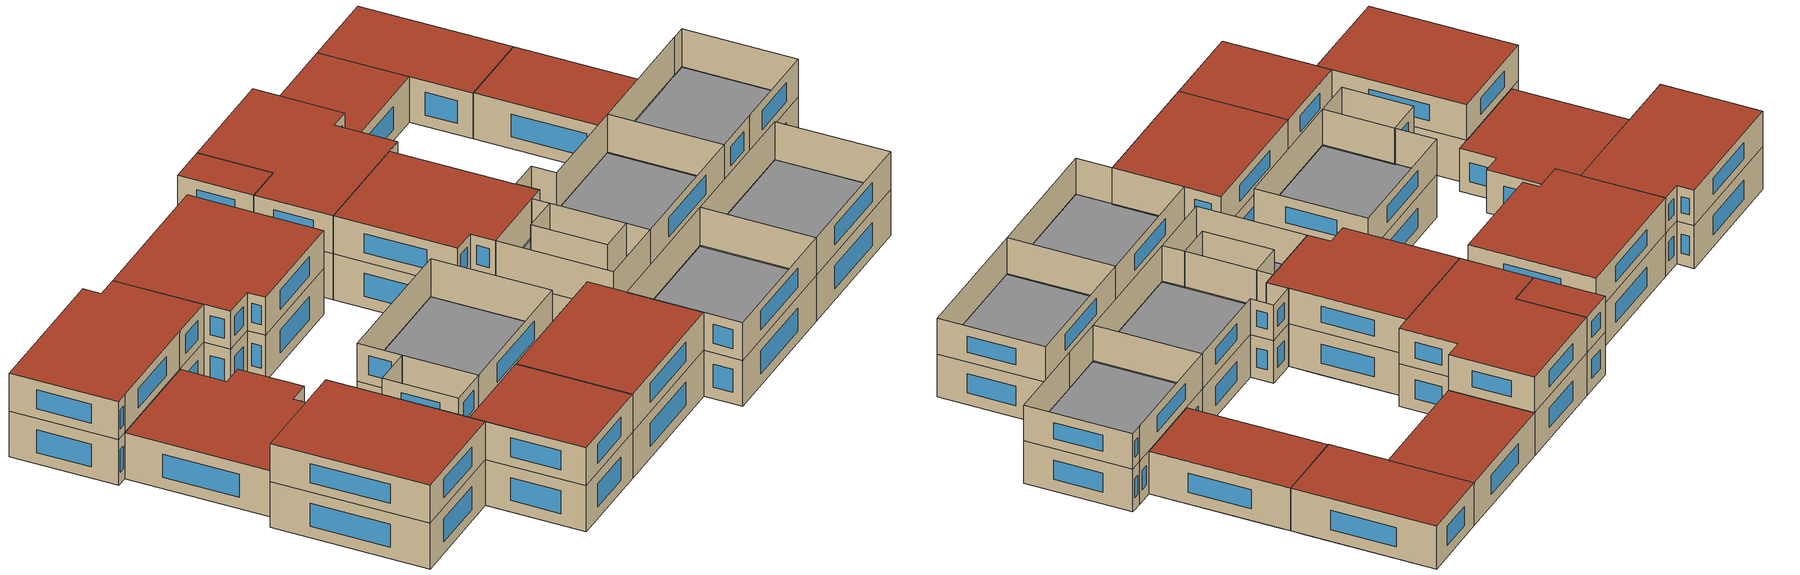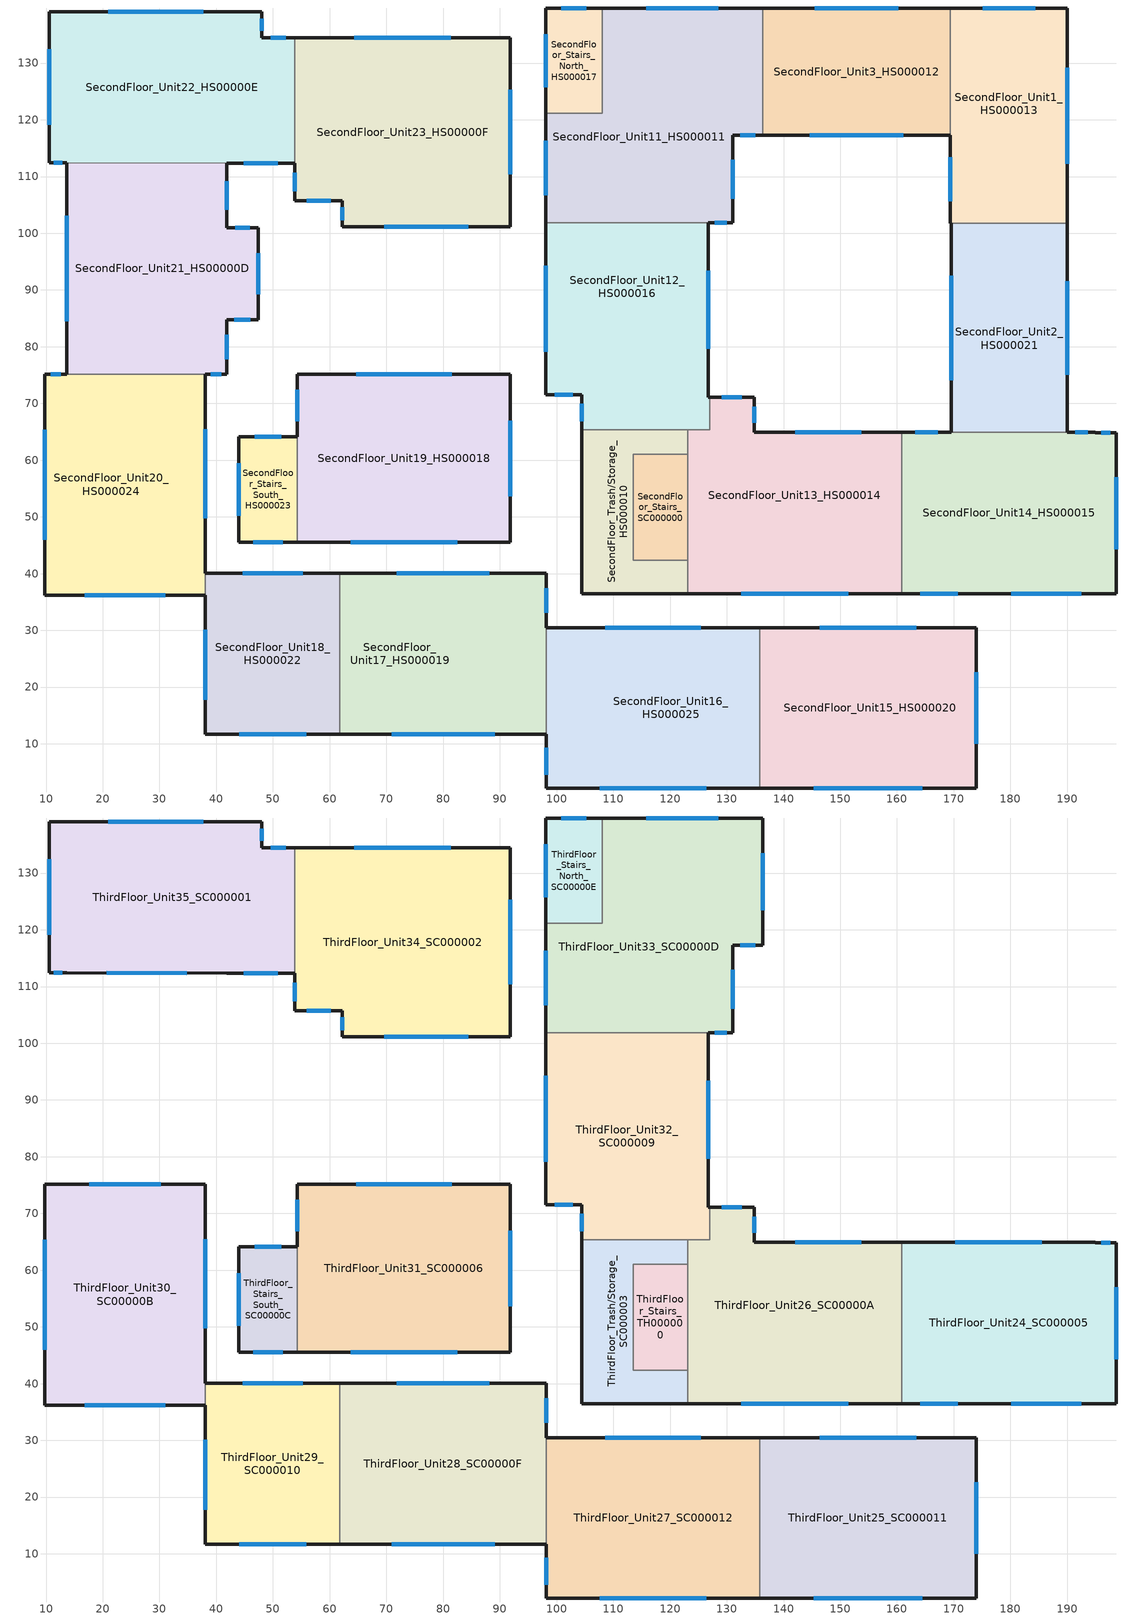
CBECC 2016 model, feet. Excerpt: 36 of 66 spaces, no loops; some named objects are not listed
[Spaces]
SecondFloor_Unit21_HS00000D
 floor to FirstFloor_Unit10_HS000002 (T24 Internal Ceiling/Floor): 41.82,112.35 41.82,100.95 47.43,100.95 47.43,84.77 41.82,84.77 41.82,75.13 13.63,75.13 13.63,112.43 z11
 wall outside (WoodWallU079): 13.63,112.43 13.63,75.13 / 38.09,75.13 41.82,75.13 41.82,84.77 47.43,84.77 47.43,100.95 41.82,100.95 41.82,112.35 z11:23
 wall to SecondFloor_Unit20_HS000024 (T24 Internal Partition): 13.63,75.13 38.09,75.13 z11:23
 wall to SecondFloor_Unit22_HS00000E (T24 Internal Partition): 41.82,112.35 13.63,112.43 z11:23
 window (Solarban 70XL on clear): 13.63,103.11 13.63,84.46 / 39.02,75.13 40.88,75.13 / 43.22,84.77 46.03,84.77 z14:20; 41.82,104.1 41.82,109.2 / 45.88,100.95 43.37,100.95 / 47.43,89.24 47.43,96.48 / 41.82,77.8 41.82,82.11 z14.32:19.68
 roof outside (FlatResWoodFramingAndOtherRoofU034): 41.82,84.77 47.43,84.77 47.43,100.95 41.82,100.95 41.82,112.35 13.63,112.43 13.63,75.13 41.82,75.13 z23
SecondFloor_Unit20_HS000024
 floor outside (MassFloorU269): 33.16,36.22 9.79,36.22 9.79,75.13 33.16,75.13 z11
 floor to FirstFloor_Model_HS000009 (T24 Internal Ceiling/Floor): 38.09,36.22 37.97,36.22 37.97,40.28 38.09,40.28 z11
 floor to FirstFloor_Corridor_HS00001C (T24 Internal Ceiling/Floor): 38.09,40.28 37.97,40.28 37.97,36.22 33.16,36.22 33.16,45.49 38.09,45.49 z11
 floor to FirstFloor_Fitness_HS00001D (T24 Internal Ceiling/Floor): 38.09,45.49 33.16,45.49 33.16,75.13 38.09,75.13 z11
 wall outside (WoodWallU079): 13.63,75.13 9.79,75.13 9.79,36.22 38.09,36.22 / 38.09,40.05 38.09,75.13 z11:23
 wall to SecondFloor_Unit18_HS000022 (T24 Internal Partition): 38.09,36.22 38.09,40.05 z11:23
 window (Solarban 70XL on clear): 9.79,65.4 9.79,45.95 / 16.86,36.22 31.01,36.22 z14:20; 12.57,75.13 10.85,75.13 / 38.09,49.74 38.09,65.43 z14.32:19.68
SecondFloor_Unit22_HS00000E
 floor to FirstFloor_Unit9_HS000001 (T24 Internal Ceiling/Floor): 48.05,134.47 53.86,134.47 53.86,112.35 41.82,112.35 13.63,112.43 10.59,112.43 10.59,139.05 48.05,139.05 z11
 wall outside (WoodWallU079): 53.86,134.47 48.05,134.47 48.05,139.05 10.59,139.05 10.59,112.43 13.63,112.43 / 41.82,112.35 53.86,112.35 z11:23
 wall to SecondFloor_Unit23_HS00000F (T24 Internal Partition): 53.86,112.35 53.86,134.47 z11:23
 window (Solarban 70XL on clear): 10.59,132.39 10.59,119.08 / 11.35,112.43 12.87,112.43 / 44.83,112.35 50.85,112.35 z14:20; 37.7,139.05 20.94,139.05 / 52.25,134.47 49.65,134.47 / 48.05,135.74 48.05,137.78 z14.32:19.68
SecondFloor_Unit23_HS00000F
 floor to FirstFloor_Unit8_HS000004 (T24 Internal Ceiling/Floor): 91.86,101.18 62.25,101.18 62.25,105.71 53.86,105.71 53.86,134.47 91.86,134.47 z11
 wall outside (WoodWallU079): 53.86,112.35 53.86,105.71 62.25,105.71 62.25,101.18 91.86,101.18 91.86,134.47 53.86,134.47 z11:23
 window (Solarban 70XL on clear): 91.86,110.38 91.86,125.27 / 81.36,134.47 64.36,134.47 z14.32:19.68; 69.65,101.18 84.46,101.18 / 62.25,104.58 62.25,102.31 / 55.95,105.71 60.15,105.71 / 53.86,110.69 53.86,107.37 z14:20
SecondFloor_Unit3_HS000012
 floor to FirstFloor_Unit3_HS000000 (T24 Internal Ceiling/Floor): 169.38,117.24 136.35,117.24 136.35,139.7 169.38,139.7 z11
 wall outside (WoodWallU079): 169.38,139.7 136.35,139.7 / 136.35,117.24 169.38,117.24 z11:23
 wall to SecondFloor_Unit11_HS000011 (T24 Internal Partition): 136.35,139.7 136.35,117.24 z11:23
 wall to SecondFloor_Unit1_HS000013 (T24 Internal Partition): 169.38,117.24 169.38,139.7 z11:23
 window (Solarban 70XL on clear): 160.25,139.7 145.48,139.7 z14.32:19.68; 144.61,117.24 161.12,117.24 z14:20
 roof outside (FlatResWoodFramingAndOtherRoofU034): 169.38,139.7 136.35,139.7 136.35,117.24 169.38,117.24 z23
SecondFloor_Unit11_HS000011
 floor to FirstFloor_Unit4_HS000005 (T24 Internal Ceiling/Floor): 136.35,117.24 131.06,117.24 131.06,101.86 98.07,101.86 98.07,121.12 108.01,121.12 108.01,139.7 136.35,139.7 z11
 wall outside (WoodWallU079): 136.35,139.7 108.01,139.7 / 98.07,121.12 98.07,101.86 / 126.77,101.86 131.06,101.86 131.06,117.24 136.35,117.24 z11:23
 wall to SecondFloor_Unit12_HS000016 (T24 Internal Partition): 98.07,101.86 126.77,101.86 z11:23
 wall to SecondFloor_Stairs_North_HS000017 (Demising Wall U0.076): 108.01,139.7 108.01,121.12 98.07,121.12 z11:23
 window (Solarban 70XL on clear): 128.52,139.7 115.84,139.7 / 131.06,106.11 131.06,112.99 z14.32:19.68; 98.07,116.31 98.07,106.67 / 132.38,117.24 135.03,117.24 / 127.84,101.86 129.99,101.86 z14:20
SecondFloor_Unit1_HS000013
 floor outside (MassFloorU269): 190.04,101.73 169.38,101.73 169.38,105.89 190.04,105.89 z11
 floor to FirstFloor_Unit1_HS00001F (T24 Internal Ceiling/Floor): 190.04,105.89 169.38,105.89 169.38,139.7 190.04,139.7 z11
 wall outside (WoodWallU079): 169.38,117.24 169.38,101.73 169.57,101.73 / 190.04,101.73 190.04,139.7 169.38,139.7 z11:23
 wall to SecondFloor_Unit2_HS000021 (T24 Internal Partition): 169.57,101.73 190.04,101.73 z11:23
 window (Solarban 70XL on clear): 184.33,139.7 175.09,139.7 / 190.04,112.23 190.04,129.21 z14.32:19.68; 169.38,113.36 169.38,105.61 z14:20
 roof outside (FlatResWoodFramingAndOtherRoofU034): 190.04,139.7 169.38,139.7 169.38,101.73 190.04,101.73 z23
SecondFloor_Unit14_HS000015
 floor to FirstFloor_Retail_North_HS000008 (T24 Internal Ceiling/Floor): 194.95,64.84 198.64,64.84 198.64,36.49 173.95,36.49 160.85,36.49 160.85,64.92 194.95,64.92 z11
 wall outside (WoodWallU079): 169.57,64.92 160.85,64.92 / 160.85,36.49 173.95,36.49 198.64,36.49 198.64,64.84 194.95,64.84 194.95,64.92 190.04,64.92 z11:23
 wall to SecondFloor_Unit2_HS000021 (T24 Internal Partition): 190.04,64.92 169.57,64.92 z11:23
 wall to SecondFloor_Unit13_HS000014 (T24 Internal Partition): 160.85,64.92 160.85,36.49 z11:23
 window (Solarban 70XL on clear): 180.12,36.49 192.47,36.49 / 164.12,36.49 170.68,36.49 z14:20; 198.64,44.32 198.64,57 / 197.62,64.84 195.97,64.84 / 193.59,64.92 191.4,64.92 / 167.16,64.92 163.26,64.92 z14.32:19.68
SecondFloor_Unit2_HS000021
 floor outside (MassFloorU269): 190.04,97.97 169.57,97.97 169.57,101.73 190.04,101.73 z11
 floor to FirstFloor_Unit2_HS000006 (T24 Internal Ceiling/Floor): 190.04,64.92 169.57,64.92 169.57,97.97 190.04,97.97 z11
 wall outside (WoodWallU079): 169.57,101.73 169.57,64.92 / 190.04,64.92 190.04,101.73 z11:23
 window (Solarban 70XL on clear): 169.57,92.53 169.57,74.13 z14:20; 190.04,75.1 190.04,91.56 z14.32:19.68
 roof outside (FlatResWoodFramingAndOtherRoofU034): 190.04,101.73 169.57,101.73 169.57,64.92 190.04,64.92 z23
SecondFloor_Unit13_HS000014
 floor to FirstFloor_Unit6_HS000007 (T24 Internal Ceiling/Floor): 134.84,64.92 160.85,64.92 160.85,36.49 123.09,36.5 123.09,65.34 126.96,65.34 126.96,71.1 134.84,71.1 z11
 wall outside (WoodWallU079): 160.85,64.92 134.84,64.92 134.84,71.1 126.96,71.1 / 123.09,36.5 160.85,36.49 z11:23
 wall to SecondFloor_Unit12_HS000016 (T24 Internal Partition): 126.96,71.1 126.96,65.34 123.09,65.34 z11:23
 wall to SecondFloor_Trash/Storage_HS000010 (Demising Wall U0.076): 123.09,65.34 123.09,61.02 / 123.09,42.34 123.09,36.5 z11:23
 wall to SecondFloor_Stairs_SC000000 (Demising Wall U0.076): 123.09,61.02 123.09,42.34 z11:23
 window (Solarban 70XL on clear): 134.84,66.63 134.84,69.39 / 132.66,71.1 129.14,71.1 / 153.66,64.92 142.03,64.92 z14.32:19.68; 132.53,36.49 151.41,36.49 z14:20
SecondFloor_Unit19_HS000018
 floor to FirstFloor_Unit7_HS00000B (T24 Internal Ceiling/Floor): 91.86,45.49 54.3,45.49 54.3,75.13 91.86,75.13 z11
 wall outside (WoodWallU079): 54.3,45.49 91.86,45.49 91.86,75.13 54.3,75.13 54.3,64.16 z11:23
 wall to SecondFloor_Stairs_South_HS000023 (Demising Wall U0.076): 54.3,64.16 54.3,45.49 z11:23
 window (Solarban 70XL on clear): 91.86,53.68 91.86,66.94 / 81.48,75.13 64.68,75.13 z14.32:19.68; 63.69,45.49 82.47,45.49 / 54.3,72.39 54.3,66.9 z14:20
SecondFloor_Stairs_South_HS000023
 floor to FirstFloor_Stairs_South_HS00000C (T24 Internal Ceiling/Floor): 54.3,45.49 43.96,45.49 43.96,64.16 54.3,64.16 z11
 wall outside (WoodWallU079): 54.3,64.16 43.96,64.16 43.96,45.49 54.3,45.49 z11:23
 window (Solarban 70XL on clear): 46.54,45.49 51.71,45.49 / 43.96,59.49 43.96,50.16 z14:20; 51.44,64.16 46.82,64.16 z14.32:19.68
SecondFloor_Unit12_HS000016
 floor outside (MassFloorU269): 126.77,71.1 123.04,71.1 123.04,65.34 104.44,65.34 104.44,71.5 98.07,71.5 98.07,79.26 126.77,79.26 z11
 floor to FirstFloor_Unit5_HS00000A (T24 Internal Ceiling/Floor): 126.77,79.26 98.07,79.26 98.07,101.86 126.77,101.86 z11
 floor to FirstFloor_Unit6_HS000007 (T24 Internal Ceiling/Floor): 126.96,65.34 123.04,65.34 123.04,71.1 126.96,71.1 z11
 wall outside (WoodWallU079): 98.07,101.86 98.07,71.5 104.44,71.5 104.44,65.34 / 126.96,71.1 126.77,71.1 126.77,101.86 z11:23
 wall to SecondFloor_Trash/Storage_HS000010 (Demising Wall U0.076): 104.44,65.34 123.09,65.34 z11:23
 window (Solarban 70XL on clear): 98.07,94.27 98.07,79.09 / 99.67,71.5 102.85,71.5 / 104.44,69.96 104.44,66.88 z14:20; 126.77,79.6 126.77,93.36 z14.32:19.68
SecondFloor_Trash/Storage_HS000010
 floor to FirstFloor_Trash/Storage_HS000003 (T24 Internal Ceiling/Floor): 123.09,61.02 113.51,61.02 113.51,42.34 123.09,42.34 123.09,36.5 104.44,36.5 104.44,65.34 123.09,65.34 z11
 wall outside (WoodWallU079): 104.44,65.34 104.44,36.5 123.09,36.5 z11:23
 wall to SecondFloor_Stairs_SC000000 (T24 Internal Partition): 123.09,42.34 113.51,42.34 113.51,61.02 123.09,61.02 z11:23
SecondFloor_Stairs_SC000000
 floor to FirstFloor_Stairs_FR000000 (T24 Internal Ceiling/Floor): 123.09,42.34 113.51,42.34 113.51,61.02 123.09,61.02 z11
SecondFloor_Unit18_HS000022
 floor to FirstFloor_Model_HS000009 (T24 Internal Ceiling/Floor): 61.8,11.66 38.09,11.66 38.09,40.05 61.8,40.05 z11
 wall outside (WoodWallU079): 38.09,36.22 38.09,11.66 61.8,11.66 / 61.8,40.05 38.09,40.05 z11:23
 wall to SecondFloor_Unit17_HS000019 (T24 Internal Partition): 61.8,11.66 61.8,40.05 z11:23
 window (Solarban 70XL on clear): 44.02,11.66 55.87,11.66 / 38.09,30.08 38.09,17.8 z14:20; 55.25,40.05 44.64,40.05 z14.32:19.68
SecondFloor_Stairs_North_HS000017
 floor to FirstFloor_Unit4_HS000005 (T24 Internal Ceiling/Floor): 108.01,121.12 107.99,121.12 107.99,139.7 108.01,139.7 z11
 floor to FirstFloor_Stairs_North_HS00001E (T24 Internal Ceiling/Floor): 107.99,121.12 98.07,121.12 98.07,139.7 107.99,139.7 z11
 wall outside (WoodWallU079): 108.01,139.7 98.07,139.7 98.07,121.12 z11:23
 window (Solarban 70XL on clear): 105.26,139.7 100.82,139.7 z14.32:19.68; 98.07,135.06 98.07,125.77 z14:20
SecondFloor_Unit17_HS000019
 floor outside (MassFloorU269): 98.19,11.66 82.92,11.66 82.92,40.05 98.19,40.05 z11
 floor to FirstFloor_Model_HS000009 (T24 Internal Ceiling/Floor): 82.92,11.66 61.8,11.66 61.8,40.05 82.92,40.05 z11
 wall outside (WoodWallU079): 61.8,11.66 98.19,11.66 / 98.19,30.42 98.19,40.05 61.8,40.05 z11:23
 wall to SecondFloor_Unit16_HS000025 (T24 Internal Partition): 98.19,11.66 98.19,30.42 z11:23
 window (Solarban 70XL on clear): 70.9,11.66 89.1,11.66 z14:20; 98.19,33.08 98.19,37.39 / 88.14,40.05 71.86,40.05 z14.32:19.68
SecondFloor_Unit16_HS000025
 floor outside (MassFloorU269): 104.44,2.21 98.19,2.21 98.19,30.42 104.44,30.42 z11
 floor to FirstFloor_Retail_West_HS00001B (T24 Internal Ceiling/Floor): 135.83,2.21 104.44,2.21 104.44,30.42 135.83,30.42 z11
 wall outside (WoodWallU079): 98.19,11.66 98.19,2.21 135.83,2.21 / 135.83,30.42 98.19,30.42 z11:23
 wall to SecondFloor_Unit15_HS000020 (T24 Internal Partition): 135.83,2.21 135.83,30.42 z11:23
 window (Solarban 70XL on clear): 107.6,2.21 126.42,2.21 / 98.19,9.3 98.19,4.58 z14:20; 125.42,30.42 108.59,30.42 z14.32:19.68
SecondFloor_Unit15_HS000020
 floor to FirstFloor_Retail_East_HS00001A (T24 Internal Ceiling/Floor): 173.95,2.21 136.49,2.21 136.49,30.42 173.95,30.42 z11
 floor to FirstFloor_Retail_West_HS00001B (T24 Internal Ceiling/Floor): 136.49,2.21 135.83,2.21 135.83,30.42 136.49,30.42 z11
 wall outside (WoodWallU079): 135.83,2.21 173.95,2.21 173.95,30.42 135.83,30.42 z11:23
 window (Solarban 70XL on clear): 145.36,2.21 164.42,2.21 z14:20; 173.95,10.01 173.95,22.63 / 163.41,30.42 146.36,30.42 z14.32:19.68
ThirdFloor_Unit35_SC000001
 floor to SecondFloor_Unit22_HS00000E (T24 Internal Ceiling/Floor): 48.05,134.47 53.86,134.47 53.86,112.35 41.82,112.35 13.63,112.43 10.59,112.43 10.59,139.05 48.05,139.05 z23
 wall outside (WoodWallU079): 53.86,134.47 48.05,134.47 48.05,139.05 10.59,139.05 10.59,112.43 13.63,112.43 41.82,112.35 53.86,112.35 z23:33
 wall to ThirdFloor_Unit34_SC000002 (T24 Internal Partition): 53.86,112.35 53.86,134.47 z23:33
 window (Solarban 70XL on clear): 10.59,132.39 10.59,119.08 / 11.35,112.43 12.87,112.43 / 20.68,112.41 34.77,112.37 / 44.83,112.35 50.85,112.35 z25.5:30.5; 37.7,139.05 20.94,139.05 / 52.25,134.47 49.65,134.47 / 48.05,135.74 48.05,137.78 z25.76:30.24
 roof outside (FlatResWoodFramingAndOtherRoofU034): 53.86,134.47 48.05,134.47 48.05,139.05 10.59,139.05 10.59,112.43 13.63,112.43 41.82,112.35 53.86,112.35 z33
ThirdFloor_Unit34_SC000002
 floor to SecondFloor_Unit23_HS00000F (T24 Internal Ceiling/Floor): 91.86,101.18 62.25,101.18 62.25,105.71 53.86,105.71 53.86,134.47 91.86,134.47 z23
 wall outside (WoodWallU079): 53.86,112.35 53.86,105.71 62.25,105.71 62.25,101.18 91.86,101.18 91.86,134.47 53.86,134.47 z23:33
 window (Solarban 70XL on clear): 91.86,110.38 91.86,125.27 / 81.36,134.47 64.36,134.47 z25.76:30.24; 69.65,101.18 84.46,101.18 / 62.25,104.58 62.25,102.31 / 55.95,105.71 60.15,105.71 / 53.86,110.69 53.86,107.37 z25.5:30.5
 roof outside (FlatResWoodFramingAndOtherRoofU034): 91.86,134.47 53.86,134.47 53.86,105.71 62.25,105.71 62.25,101.18 91.86,101.18 z33
ThirdFloor_Unit24_SC000005
 floor to SecondFloor_Unit14_HS000015 (T24 Internal Ceiling/Floor): 194.95,64.84 198.64,64.84 198.64,36.49 173.95,36.49 160.85,36.49 160.85,64.92 194.95,64.92 z23
 wall outside (WoodWallU079): 160.85,36.49 173.95,36.49 198.64,36.49 198.64,64.84 194.95,64.84 194.95,64.92 160.85,64.92 z23:33
 wall to ThirdFloor_Unit26_SC00000A (T24 Internal Partition): 160.85,64.92 160.85,36.49 z23:33
 window (Solarban 70XL on clear): 180.12,36.49 192.47,36.49 / 164.12,36.49 170.68,36.49 z25.5:30.5; 198.64,44.32 198.64,57 / 197.62,64.84 195.97,64.84 / 185.52,64.92 170.27,64.92 z25.76:30.24
ThirdFloor_Unit26_SC00000A
 floor to SecondFloor_Unit13_HS000014 (T24 Internal Ceiling/Floor): 134.84,64.92 160.85,64.92 160.85,36.49 123.09,36.5 123.09,65.34 126.96,65.34 126.96,71.1 134.84,71.1 z23
 wall outside (WoodWallU079): 160.85,64.92 134.84,64.92 134.84,71.1 126.96,71.1 / 123.09,36.5 160.85,36.49 z23:33
 wall to ThirdFloor_Unit32_SC000009 (T24 Internal Partition): 126.96,71.1 126.96,65.34 123.09,65.34 z23:33
 wall to ThirdFloor_Trash/Storage_SC000003 (Demising Wall U0.076): 123.09,65.34 123.09,61.02 / 123.09,42.34 123.09,36.5 z23:33
 wall to ThirdFloor_Stairs_TH000000 (Demising Wall U0.076): 123.09,61.02 123.09,42.34 z23:33
 window (Solarban 70XL on clear): 134.84,66.63 134.84,69.39 / 132.66,71.1 129.14,71.1 / 153.66,64.92 142.03,64.92 z25.76:30.24; 132.53,36.49 151.41,36.49 z25.5:30.5
ThirdFloor_Unit31_SC000006
 floor to SecondFloor_Unit19_HS000018 (T24 Internal Ceiling/Floor): 91.86,45.49 54.3,45.49 54.3,75.13 91.86,75.13 z23
 wall outside (WoodWallU079): 54.3,45.49 91.86,45.49 91.86,75.13 54.3,75.13 54.3,64.16 z23:33
 wall to ThirdFloor_Stairs_South_SC00000C (Demising Wall U0.076): 54.3,64.16 54.3,45.49 z23:33
 window (Solarban 70XL on clear): 91.86,53.68 91.86,66.94 / 81.48,75.13 64.68,75.13 z25.76:30.24; 63.69,45.49 82.47,45.49 / 54.3,72.39 54.3,66.9 z25.5:30.5
ThirdFloor_Stairs_South_SC00000C
 floor to SecondFloor_Stairs_South_HS000023 (T24 Internal Ceiling/Floor): 54.3,45.49 43.96,45.49 43.96,64.16 54.3,64.16 z23
 wall outside (WoodWallU079): 54.3,64.16 43.96,64.16 43.96,45.49 54.3,45.49 z23:33
 window (Solarban 70XL on clear): 46.54,45.49 51.71,45.49 / 43.96,59.49 43.96,50.16 z25.5:30.5; 51.44,64.16 46.82,64.16 z25.76:30.24
ThirdFloor_Unit32_SC000009
 floor to SecondFloor_Unit12_HS000016 (T24 Internal Ceiling/Floor): 126.77,71.1 126.96,71.1 126.96,65.34 104.44,65.34 104.44,71.5 98.07,71.5 98.07,101.86 126.77,101.86 z23
 wall outside (WoodWallU079): 98.07,101.86 98.07,71.5 104.44,71.5 104.44,65.34 / 126.96,71.1 126.77,71.1 126.77,101.86 z23:33
 wall to ThirdFloor_Unit33_SC00000D (T24 Internal Partition): 126.77,101.86 98.07,101.86 z23:33
 wall to ThirdFloor_Trash/Storage_SC000003 (Demising Wall U0.076): 104.44,65.34 123.09,65.34 z23:33
 window (Solarban 70XL on clear): 98.07,94.27 98.07,79.09 / 99.67,71.5 102.85,71.5 / 104.44,69.96 104.44,66.88 z25.5:30.5; 126.77,79.6 126.77,93.36 z25.76:30.24
 roof outside (FlatResWoodFramingAndOtherRoofU034): 126.96,71.1 126.77,71.1 126.77,101.86 98.07,101.86 98.07,71.5 104.44,71.5 104.44,65.34 126.96,65.34 z33
ThirdFloor_Unit33_SC00000D
 floor to SecondFloor_Unit11_HS000011 (T24 Internal Ceiling/Floor): 136.35,117.24 131.06,117.24 131.06,101.86 98.07,101.86 98.07,121.12 108.01,121.12 108.01,139.7 136.35,139.7 z23
 wall outside (WoodWallU079): 98.07,121.12 98.07,101.86 / 126.77,101.86 131.06,101.86 131.06,117.24 136.35,117.24 136.35,139.7 108.01,139.7 z23:33
 wall to ThirdFloor_Stairs_North_SC00000E (Demising Wall U0.076): 108.01,139.7 108.01,121.12 98.07,121.12 z23:33
 window (Solarban 70XL on clear): 128.52,139.7 115.84,139.7 / 131.06,106.11 131.06,112.99 / 136.35,123.45 136.35,133.5 z25.76:30.24; 98.07,116.31 98.07,106.67 / 132.38,117.24 135.03,117.24 / 127.84,101.86 129.99,101.86 z25.5:30.5
 roof outside (FlatResWoodFramingAndOtherRoofU034): 131.06,117.24 136.35,117.24 136.35,139.7 108.01,139.7 108.01,121.12 98.07,121.12 98.07,101.86 131.06,101.86 z33
ThirdFloor_Trash/Storage_SC000003
 floor to SecondFloor_Trash/Storage_HS000010 (T24 Internal Ceiling/Floor): 123.09,61.02 113.51,61.02 113.51,42.34 123.09,42.34 123.09,36.5 104.44,36.5 104.44,65.34 123.09,65.34 z23
 wall outside (WoodWallU079): 104.44,65.34 104.44,36.5 123.09,36.5 z23:33
 wall to ThirdFloor_Stairs_TH000000 (T24 Internal Partition): 123.09,42.34 113.51,42.34 113.51,61.02 123.09,61.02 z23:33
ThirdFloor_Stairs_TH000000
 floor to SecondFloor_Stairs_SC000000 (T24 Internal Ceiling/Floor): 123.09,42.34 113.51,42.34 113.51,61.02 123.09,61.02 z23
ThirdFloor_Unit30_SC00000B
 floor to SecondFloor_Unit20_HS000024 (T24 Internal Ceiling/Floor): 38.09,36.22 9.79,36.22 9.79,75.13 38.09,75.13 z23
 wall outside (WoodWallU079): 38.09,40.05 38.09,75.13 9.79,75.13 9.79,36.22 38.09,36.22 z23:33
 wall to ThirdFloor_Unit29_SC000010 (T24 Internal Partition): 38.09,36.22 38.09,40.05 z23:33
 window (Solarban 70XL on clear): 9.79,65.4 9.79,45.95 / 16.86,36.22 31.01,36.22 z25.5:30.5; 30.27,75.13 17.61,75.13 / 38.09,49.74 38.09,65.43 z25.76:30.24
 roof outside (FlatResWoodFramingAndOtherRoofU034): 38.09,75.13 9.79,75.13 9.79,36.22 38.09,36.22 z33
ThirdFloor_Unit29_SC000010
 floor to SecondFloor_Unit18_HS000022 (T24 Internal Ceiling/Floor): 61.8,11.66 38.09,11.66 38.09,40.05 61.8,40.05 z23
 wall outside (WoodWallU079): 38.09,36.22 38.09,11.66 61.8,11.66 / 61.8,40.05 38.09,40.05 z23:33
 wall to ThirdFloor_Unit28_SC00000F (T24 Internal Partition): 61.8,11.66 61.8,40.05 z23:33
 window (Solarban 70XL on clear): 44.02,11.66 55.87,11.66 / 38.09,30.08 38.09,17.8 z25.5:30.5; 55.25,40.05 44.64,40.05 z25.76:30.24
 roof outside (FlatResWoodFramingAndOtherRoofU034): 61.8,40.05 38.09,40.05 38.09,11.66 61.8,11.66 z33
ThirdFloor_Stairs_North_SC00000E
 floor to SecondFloor_Stairs_North_HS000017 (T24 Internal Ceiling/Floor): 108.01,121.12 98.07,121.12 98.07,139.7 108.01,139.7 z23
 wall outside (WoodWallU079): 108.01,139.7 98.07,139.7 98.07,121.12 z23:33
 window (Solarban 70XL on clear): 105.26,139.7 100.82,139.7 z25.76:30.24; 98.07,135.06 98.07,125.77 z25.5:30.5
 roof outside (FlatResWoodFramingAndOtherRoofU034): 108.01,139.7 98.07,139.7 98.07,121.12 108.01,121.12 z33
ThirdFloor_Unit28_SC00000F
 floor to SecondFloor_Unit17_HS000019 (T24 Internal Ceiling/Floor): 98.19,11.66 61.8,11.66 61.8,40.05 98.19,40.05 z23
 wall outside (WoodWallU079): 61.8,11.66 98.19,11.66 / 98.19,30.42 98.19,40.05 61.8,40.05 z23:33
 wall to ThirdFloor_Unit27_SC000012 (T24 Internal Partition): 98.19,11.66 98.19,30.42 z23:33
 window (Solarban 70XL on clear): 70.9,11.66 89.1,11.66 z25.5:30.5; 98.19,33.08 98.19,37.39 / 88.14,40.05 71.86,40.05 z25.76:30.24
 roof outside (FlatResWoodFramingAndOtherRoofU034): 98.19,40.05 61.8,40.05 61.8,11.66 98.19,11.66 z33
ThirdFloor_Unit27_SC000012
 floor to SecondFloor_Unit16_HS000025 (T24 Internal Ceiling/Floor): 135.83,2.21 98.19,2.21 98.19,30.42 135.83,30.42 z23
 wall outside (WoodWallU079): 98.19,11.66 98.19,2.21 135.83,2.21 / 135.83,30.42 98.19,30.42 z23:33
 wall to ThirdFloor_Unit25_SC000011 (T24 Internal Partition): 135.83,2.21 135.83,30.42 z23:33
 window (Solarban 70XL on clear): 107.6,2.21 126.42,2.21 / 98.19,9.3 98.19,4.58 z25.5:30.5; 125.42,30.42 108.59,30.42 z25.76:30.24
ThirdFloor_Unit25_SC000011
 floor to SecondFloor_Unit15_HS000020 (T24 Internal Ceiling/Floor): 173.95,2.21 135.83,2.21 135.83,30.42 173.95,30.42 z23
 wall outside (WoodWallU079): 135.83,2.21 173.95,2.21 173.95,30.42 135.83,30.42 z23:33
 window (Solarban 70XL on clear): 145.36,2.21 164.42,2.21 z25.5:30.5; 173.95,10.01 173.95,22.63 / 163.41,30.42 146.36,30.42 z25.76:30.24
[Proj]
East Union: StdsVersion=Compliance2016; GasType=NaturalGas; NatGasAvail=0; CliZn=ClimateZone9; StAddress=-specify-; City=-specify-; State=CA; ZipCode=0; CalculateEnergyCosts=0; AvgElecCost=13.41; AvgOtherFuelCost=0; DocAuthName=-specify-; DocAuthCEAIdent=-specify-; DocAuthCompany=-specify-; DocAuthAddress=-specify-; DocAuthCity=-specify-; DocAuthState=CA; DocAuthZipCode=0; DocAuthPhone=-specify-; EnvDsgnrName=-specify-; EnvDsgnrLicense=-specify-; EnvDsgnrCompany=-specify-; EnvDsgnrAddress=-specify-; EnvDsgnrCity=-specify-; EnvDsgnrState=CA; EnvDsgnrZipCode=0; EnvDsgnrPhone=-specify-; LtgDsgnrName=-specify-; LtgDsgnrLicense=-specify-; LtgDsgnrCompany=-specify-; LtgDsgnrAddress=-specify-; LtgDsgnrCity=-specify-; LtgDsgnrState=CA; LtgDsgnrZipCode=0; LtgDsgnrPhone=-specify-; MechDsgnrName=-specify-; MechDsgnrLicense=-specify-; MechDsgnrCompany=-specify-; MechDsgnrAddress=-specify-; MechDsgnrCity=-specify-; MechDsgnrState=CA; MechDsgnrZipCode=0; MechDsgnrPhone=-specify-; WeatherStation=LOS-ANGELES-DOWNTOWN_722874; QuickAnalysis=0; UseExcptDsgnModel=0; NarrativeDetails=-specify-; CompType=NewComplete; CompPathEnv=Performance; EnvDetailsLctn=-specify-; CompPathMech=Performance; MechDetailsLctn=-specify-; CompPathDHW=Performance; DHWDetailsLctn=-specify-; CompPathLtg=Performance; LtgDetailsLctn=-specify-; CompPathKit=NA; CompPathComputerRm=NA; CompPathLab=NA
[Bldg]
Building: RelocPubSchoolBldg=0; BldgAz=0; TotStoryCnt=5; AboveGrdStoryCnt=4
[Mat]
Name | CodeCat | CodeItem
Air - Wall | Air | Air - Cavity - Wall Roof Ceiling - 4 in. or more
Compliance Insulation R1.54 | Insulation Board | Compliance Insulation R3.00
Compliance Insulation R28.63 | Insulation Board | Compliance Insulation R28.63
Compliance Insulation R2.19 | Insulation Board | Compliance Insulation R9.80
Concrete - 140 lb/ft3 - 4 in. | Concrete | Concrete - 140 lb/ft3 - 4 in.
Concrete - 140 lb/ft3 - 6 in. | Concrete | Concrete - 140 lb/ft3 - 6 in.
Gypsum Board - 1/2 in. | Bldg Board and Siding | Gypsum Board - 1/2 in.
Gypsum Board - 3/8 in. | Bldg Board and Siding | Gypsum Board - 3/8 in.
Metal Standing Seam - 1/16 in. | Roofing | Metal Standing Seam - 1/16 in.
Plywood - 3/4 in. | Bldg Board and Siding | Plywood - 3/4 in.
Plywood - 5/8 in. | Bldg Board and Siding | Plywood - 5/8 in.
[FenCons]
Solarban 70XL on clear: FenType=VerticalFenestration; FenProdType=FixedWindow; AssmContext=Manufactured; CertificationMthd=NFRCRated; GreenhouseGardenWin=0; WinDivider=TrueDividedLite; SHGC=0.242; UFactor=0.336; VT=0.502; ShdgCred=0; DynamicGlz=0
[ConsAssm]
T24 Internal Ceiling/Floor: CompatibleSurfType=InteriorFloor; SpecMthd=Layers; MatRef=( Plywood - 3/4 in., Concrete - 140 lb/ft3 - 6 in., Gypsum Board - 1/2 in. )
WoodWallU079: CompatibleSurfType=ExteriorWall; SpecMthd=Layers; MatRef=( Plywood - 5/8 in., Compliance Insulation R2.19, Air - Wall, Gypsum Board - 3/8 in. )
T24 Internal Partition: CompatibleSurfType=InteriorWall; SpecMthd=Layers; MatRef=( Gypsum Board - 1/2 in., Gypsum Board - 1/2 in. )
FlatResWoodFramingAndOtherRoofU034: CompatibleSurfType=Roof; SpecMthd=Layers; MatRef=( Metal Standing Seam - 1/16 in., Compliance Insulation R28.63 ); FieldAppliedCoating=0; CRRCInitialRefl=0.9; CRRCAgedRefl=0.85; CRRCInitialEmit=0.85; CRRCAgedEmit=0.85; RoofDens=0; BuiltUpRoof=0; BallastedRoof=0
MassFloorU269: CompatibleSurfType=ExteriorFloor; SpecMthd=Layers; MatRef=( Concrete - 140 lb/ft3 - 4 in., Compliance Insulation R1.54, Plywood - 5/8 in. )
Demising Wall U0.076: CompatibleSurfType=InteriorWall; MatRef=( Plywood - 5/8 in., Compliance Insulation R2.19, Air - Wall, Gypsum Board - 3/8 in. )
[Story]
Second Floor; Third Floor
[Spc] OccFrac=0.5; FxdSeat=0; EnvStatus=New; LtgStatus=New; IntLtgSpecMthd=AreaCategoryMethod; IntLtgRegHtGnSpcFrac=0; IntLtgRegHtGnRadFrac=0; SkyltReqExcptFrac=0; ElevCnt=0; ElevLostFrac=0; EscalCnt=0; EscalLostFrac=0; VentACH=0; VentPerSpc=0; ExhACH=0
Name | Story | CondgType | ThrmlZnRef | FlrToCeilingHgt | Vol | SpcFunc | IntLPDReg | RecptPwrDens | ResDHWSysRef | VentPerPerson | VentPerArea | ExhPerSpc | DwellingUnitTypeCnt | DwellingUnitTypeArea | ExhPerArea
SecondFloor_Unit21_HS00000D | Second Floor | DirectlyConditioned | Zn SecondFloor_Unit21 | 12 | 13692.6 | High-Rise Residential Living Spaces | 0.5 | 0.5 | DHW | 0 | 0.06 | 100 | ( 0, 0, 1, 0, 0, 0 ) | ( 0, 0, 0, 0, 0 )
SecondFloor_Unit22_HS00000E | Second Floor | DirectlyConditioned | Zn SecondFloor_Unit22 | 12 | 13526 | High-Rise Residential Living Spaces | 0.5 | 0.5 | DHW | 0 | 0.06 | 100 | ( 0, 0, 1, 0, 0, 0 ) | ( 0, 0, 0, 0, 0 ) | 0
SecondFloor_Unit23_HS00000F | Second Floor | DirectlyConditioned | Zn SecondFloor_Unit23 | 12 | 14725.6 | High-Rise Residential Living Spaces | 0.5 | 0.5 | DHW | 0 | 0.06 | 100 | ( 0, 0, 1, 0, 0, 0 ) | ( 0, 0, 0, 0, 0 )
SecondFloor_Unit3_HS000012 | Second Floor | DirectlyConditioned | Zn SecondFloor_Unit3 | 12 | 8903.24 | High-Rise Residential Living Spaces | 0.5 | 0.5 | DHW | 0 | 0.06 | 100 | ( 0, 0, 1, 0, 0, 0 ) | ( 0, 0, 0, 0, 0 ) | 0
SecondFloor_Unit14_HS000015 | Second Floor | DirectlyConditioned | Zn SecondFloor_Unit14 | 12 | 12892.4 | High-Rise Residential Living Spaces | 0.5 | 0.5 | DHW | 0 | 0.06 | 100 | ( 0, 0, 1, 0, 0, 0 ) | ( 0, 0, 0, 0, 0 ) | 0
SecondFloor_Unit19_HS000018 | Second Floor | DirectlyConditioned | Zn SecondFloor_Unit19 | 12 | 13359.2 | High-Rise Residential Living Spaces | 0.5 | 0.5 | DHW | 0 | 0.06 | 100 | ( 0, 0, 1, 0, 0, 0 ) | ( 0, 0, 0, 0, 0 )
SecondFloor_Unit1_HS000013 | Second Floor | DirectlyConditioned | Zn SecondFloor_Unit1 | 12 | 9413 | High-Rise Residential Living Spaces | 0.5 | 0.5 | DHW | 0 | 0.06 | 100 | ( 0, 0, 1, 0, 0, 0 ) | ( 0, 0, 0, 0, 0 ) | 0
SecondFloor_Unit2_HS000021 | Second Floor | DirectlyConditioned | Zn SecondFloor_Unit2 | 12 | 9042.14 | High-Rise Residential Living Spaces | 0.5 | 0.5 | DHW | 0 | 0.06 | 100 | ( 0, 0, 1, 0, 0, 0 ) | ( 0, 0, 0, 0, 0 ) | 0
SecondFloor_Unit12_HS000016 | Second Floor | DirectlyConditioned | Zn SecondFloor_Unit12 | 12 | 12119.1 | High-Rise Residential Living Spaces | 0.5 | 0.5 | DHW | 0 | 0.06 | 100 | ( 0, 0, 1, 0, 0, 0 ) | ( 0, 0, 0, 0, 0 ) | 0
SecondFloor_Unit13_HS000014 | Second Floor | DirectlyConditioned | Zn SecondFloor_Unit13 | 12 | 13486.4 | High-Rise Residential Living Spaces | 0.5 | 0.5 | DHW | 0 | 0.06 | 100 | ( 0, 0, 1, 0, 0, 0 ) | ( 0, 0, 0, 0, 0 ) | 0
SecondFloor_Unit20_HS000024 | Second Floor | DirectlyConditioned | Zn SecondFloor_Unit20 | 12 | 13212.2 | High-Rise Residential Living Spaces | 0.5 | 0.5 | DHW | 0 | 0.06 | 100 | ( 0, 0, 1, 0, 0, 0 ) | ( 0, 0, 0, 0, 0 )
SecondFloor_Stairs_South_HS000023 | Second Floor | Unconditioned | Zn SecondFloor_Stairs_South | 12 | 2317.16 | Corridors, Restrooms, Stairs, and Support Areas | 0.6 | 0.2 |  | 0 | 0.15 | 0 |  |  | 0
SecondFloor_Unit11_HS000011 | Second Floor | DirectlyConditioned | Zn SecondFloor_Unit11 | 12 | 14189.8 | High-Rise Residential Living Spaces | 0.5 | 0.5 | DHW | 0 | 0.06 | 100 | ( 0, 0, 1, 0, 0, 0 ) | ( 0, 0, 0, 0, 0 ) | 0
SecondFloor_Stairs_North_HS000017 | Second Floor | Unconditioned | Zn SecondFloor_Stairs_North | 12 | 2215.38 | Corridors, Restrooms, Stairs, and Support Areas | 0.6 | 0.2 |  | 0 | 0.15 | 0 |  |  | 0
SecondFloor_Unit17_HS000019 | Second Floor | DirectlyConditioned | Zn SecondFloor_Unit17 | 12 | 12393.9 | High-Rise Residential Living Spaces | 0.5 | 0.5 | DHW | 0 | 0.06 | 100 | ( 0, 0, 1, 0, 0, 0 ) | ( 0, 0, 0, 0, 0 ) | 0
SecondFloor_Unit18_HS000022 | Second Floor | DirectlyConditioned | Zn SecondFloor_Unit18 | 12 | 8077.34 | High-Rise Residential Living Spaces | 0.5 | 0.5 | DHW | 0 | 0.06 | 50 | ( 0, 1, 0, 0, 0, 0 ) | ( 0, 0, 0, 0, 0 )
SecondFloor_Unit15_HS000020 | Second Floor | DirectlyConditioned | Zn SecondFloor_Unit15 | 12 | 12907.2 | High-Rise Residential Living Spaces | 0.5 | 0.5 | DHW | 0 | 0.06 | 100 | ( 0, 0, 1, 0, 0, 0 ) | ( 0, 0, 0, 0, 0 ) | 0
SecondFloor_Unit16_HS000025 | Second Floor | DirectlyConditioned | Zn SecondFloor_Unit16 | 12 | 12739.9 | High-Rise Residential Living Spaces | 0.5 | 0.5 | DHW | 0 | 0.06 | 100 | ( 0, 0, 1, 0, 0, 0 ) | ( 0, 0, 0, 0, 0 ) | 0
SecondFloor_Trash/Storage_HS000010 | Second Floor | Unconditioned | Zn SecondFloor_Trash/Storage | 12 | 4304.98 | Corridors, Restrooms, Stairs, and Support Areas |  | 0.2 |  | 0 | 0.15 | 0 |  |  | 0
SecondFloor_Stairs_SC000000 | Second Floor | Unconditioned | Zn SecondFloor_Stairs | 12 | 2147.42 | Corridors, Restrooms, Stairs, and Support Areas | 0.6 | 0.2 |  | 0 | 0.15 | 0 |  |  | 0
ThirdFloor_Unit35_SC000001 | Third Floor | DirectlyConditioned | Zn ThirdFloor_Unit35 | 10 | 11271.7 | High-Rise Residential Living Spaces | 0.5 | 0.5 | DHW | 0 | 0.06 | 100 | ( 0, 0, 1, 0, 0, 0 ) | ( 0, 0, 0, 0, 0 ) | 0
ThirdFloor_Unit34_SC000002 | Third Floor | DirectlyConditioned | Zn ThirdFloor_Unit34 | 10 | 12271.4 | High-Rise Residential Living Spaces | 0.5 | 0.5 | DHW | 0 | 0.06 | 100 | ( 0, 0, 1, 0, 0, 0 ) | ( 0, 0, 0, 0, 0 ) | 0
ThirdFloor_Unit24_SC000005 | Third Floor | DirectlyConditioned | Zn ThirdFloor_Unit24 | 10 | 10743.6 | High-Rise Residential Living Spaces | 0.5 | 0.5 | DHW | 0 | 0.06 | 100 | ( 0, 0, 1, 0, 0, 0 ) | ( 0, 0, 0, 0, 0 ) | 0
ThirdFloor_Unit31_SC000006 | Third Floor | DirectlyConditioned | Zn ThirdFloor_Unit31 | 10 | 11132.7 | High-Rise Residential Living Spaces | 0.5 | 0.5 | DHW | 0 | 0.06 | 100 | ( 0, 0, 1, 0, 0, 0 ) | ( 0, 0, 0, 0, 0 ) | 0
ThirdFloor_Unit32_SC000009 | Third Floor | DirectlyConditioned | Zn ThirdFloor_Unit32 | 10 | 10099.2 | High-Rise Residential Living Spaces | 0.5 | 0.5 | DHW | 0 | 0.06 | 100 | ( 0, 0, 1, 0, 0, 0 ) | ( 0, 0, 0, 0, 0 ) | 0
ThirdFloor_Unit26_SC00000A | Third Floor | DirectlyConditioned | Zn ThirdFloor_Unit26 | 10 | 11238.7 | High-Rise Residential Living Spaces | 0.5 | 0.5 | DHW | 0 | 0.06 | 100 | ( 0, 0, 1, 0, 0, 0 ) | ( 0, 0, 0, 0, 0 ) | 0
ThirdFloor_Unit30_SC00000B | Third Floor | DirectlyConditioned | Zn ThirdFloor_Unit30 | 10 | 11010.2 | High-Rise Residential Living Spaces | 0.5 | 0.5 | DHW | 0 | 0.06 | 100 | ( 0, 0, 1, 0, 0, 0 ) | ( 0, 0, 0, 0, 0 ) | 0
ThirdFloor_Stairs_South_SC00000C | Third Floor | Unconditioned | Zn ThirdFloor_Stairs_South | 10 | 1930.97 | Corridors, Restrooms, Stairs, and Support Areas | 0.6 | 0.2 |  | 0 | 0.15 | 0 |  |  | 0
ThirdFloor_Unit33_SC00000D | Third Floor | DirectlyConditioned | Zn ThirdFloor_Unit33 | 10 | 11824.8 | High-Rise Residential Living Spaces | 0.5 | 0.5 | DHW | 0 | 0.06 | 100 | ( 0, 0, 1, 0, 0, 0 ) | ( 0, 0, 0, 0, 0 ) | 0
ThirdFloor_Stairs_North_SC00000E | Third Floor | Unconditioned | Zn ThirdFloor_Stairs_North | 10 | 1846.15 | Corridors, Restrooms, Stairs, and Support Areas | 0.6 | 0.2 |  | 0 | 0.15 | 0 |  |  | 0
ThirdFloor_Unit28_SC00000F | Third Floor | DirectlyConditioned | Zn ThirdFloor_Unit28 | 10 | 10328.3 | High-Rise Residential Living Spaces | 0.5 | 0.5 | DHW | 0 | 0.06 | 100 | ( 0, 0, 1, 0, 0, 0 ) | ( 0, 0, 0, 0, 0 ) | 0
ThirdFloor_Unit29_SC000010 | Third Floor | DirectlyConditioned | Zn ThirdFloor_Unit29 | 10 | 6731.11 | High-Rise Residential Living Spaces | 0.5 | 0.5 | DHW | 0 | 0.06 | 50 | ( 0, 1, 0, 0, 0, 0 ) | ( 0, 0, 0, 0, 0 ) | 0
ThirdFloor_Unit25_SC000011 | Third Floor | DirectlyConditioned | Zn ThirdFloor_Unit25 | 10 | 10756 | High-Rise Residential Living Spaces | 0.5 | 0.5 | DHW | 0 | 0.06 | 100 | ( 0, 0, 1, 0, 0, 0 ) | ( 0, 0, 0, 0, 0 ) | 0
ThirdFloor_Unit27_SC000012 | Third Floor | DirectlyConditioned | Zn ThirdFloor_Unit27 | 10 | 10616.6 | High-Rise Residential Living Spaces | 0.5 | 0.5 | DHW | 0 | 0.06 | 50 | ( 0, 0, 1, 0, 0, 0 ) | ( 0, 0, 0, 0, 0 ) | 0
ThirdFloor_Trash/Storage_SC000003 | Third Floor | Unconditioned | Zn ThirdFloor_Trash/Storage | 10 | 3587.49 | Corridors, Restrooms, Stairs, and Support Areas |  | 0.2 |  |  | 0.15 | 0 |  |  | 0
ThirdFloor_Stairs_TH000000 | Third Floor | Unconditioned | Zn ThirdFloor_Stairs | 10 | 1789.51 | Corridors, Restrooms, Stairs, and Support Areas | 0.6 | 0.2 |  | 0 | 0.15 | 0 |  |  | 0
[IntLtgSys] PwrReg=1; LumRef=( 4 Can, - none -, - none -, - none -, - none - ); AllowLen=0; AllowArea=0; LumMntgHgt=0; IsAcceptanceTestReqdRpt=0; LtgCtrlCntRpt=0
Name | Spc | LumCnt
SecondFloor_Stairs_South | SecondFloor_Stairs_South_HS000023 | ( 4, 0, 0, 0, 0 )
SecondFloor_Stairs_North | SecondFloor_Stairs_North_HS000017 | ( 4, 0, 0, 0, 0 )
SecondFloor_Stairs | SecondFloor_Stairs_SC000000 | ( 5, 0, 0, 0, 0 )
ThirdFloor_Stairs_South | ThirdFloor_Stairs_South_SC00000C | ( 4, 0, 0, 0, 0 )
ThirdFloor_Stairs_North | ThirdFloor_Stairs_North_SC00000E | ( 4, 0, 0, 0, 0 )
ThirdFloor_Stairs | ThirdFloor_Stairs_TH000000 | ( 5, 0, 0, 0, 0 )
[ThrmlZn]
Name | Type | VentSrc | PriAirCondgSysRef | VentCtrlMthd | VentSpecMthd | ExhSysRef
Zn ThirdFloor_Stairs; Zn ThirdFloor_Trash/Storage; Zn SecondFloor_Stairs; Zn SecondFloor_Trash/Storage; Zn ThirdFloor_Stairs_North; Zn ThirdFloor_Stairs_South; Zn SecondFloor_Stairs_North; Zn SecondFloor_Stairs_South | Unconditioned | None
Zn ThirdFloor_Unit27 | Conditioned | Natural | FCU 3 Unit 27 | Fixed | Maximum | EF-1 - 1BR Unit 27
Zn ThirdFloor_Unit25 | Conditioned | Natural | FCU 3 Unit 25 | Fixed | Maximum | EF-1 - Unit 25
Zn ThirdFloor_Unit29 | Conditioned | Natural | FCU 1 Unit 29 | Fixed | Maximum | EF-1 - 1BR Unit 29
Zn ThirdFloor_Unit28 | Conditioned | Natural | FCU 3 Unit 28 | Fixed | Maximum | EF-1 - Unit 28
Zn ThirdFloor_Unit33 | Conditioned | Natural | FCU 3 Unit 33 | Fixed | Maximum | EF-1 - Unit 33
Zn ThirdFloor_Unit30 | Conditioned | Natural | FCU 3 Unit 30 | Fixed | Maximum | EF-1 - Unit 30
Zn ThirdFloor_Unit26 | Conditioned | Natural | FCU 3 Unit 26 | Fixed | Maximum | EF-1 - Unit 26
Zn ThirdFloor_Unit32 | Conditioned | Natural | FCU 3 Unit 32 | Fixed | Maximum | EF-1 - Unit 32
Zn ThirdFloor_Unit31 | Conditioned | Natural | FCU 3 Unit 31 | Fixed | Maximum | EF-1 - Unit 31
Zn ThirdFloor_Unit24 | Conditioned | Natural | FCU 3 Unit 24 | Fixed | Maximum | EF-1 - Unit 24
Zn ThirdFloor_Unit34 | Conditioned | Natural | FCU 2 Unit 34 | Fixed | Maximum | EF-1 - Unit 34
Zn ThirdFloor_Unit35 | Conditioned | Natural | FCU 3 Unit 35 | Fixed | Maximum | EF-1 - Unit 35
Zn SecondFloor_Unit16 | Conditioned | Natural | FCU 3 Unit 16 | Fixed | Maximum | EF-1 - Unit 16
Zn SecondFloor_Unit15 | Conditioned | Natural | FCU 3 Unit 15 | Fixed | Maximum | EF-1 - Unit 15
Zn SecondFloor_Unit18 | Conditioned | Natural | FCU 1 Unit 18 | Fixed | Maximum | EF-1 - 1BR Unit 18
Zn SecondFloor_Unit17 | Conditioned | Natural | FCU 3 Unit 17 | Fixed | Maximum | EF-1 - Unit 17
Zn SecondFloor_Unit11 | Conditioned | Natural | FCU 3 Unit 11 | Fixed | Maximum | EF-1 - Unit 11
Zn SecondFloor_Unit20 | Conditioned | Natural | FCU 3 Unit 20 | Fixed | Maximum | EF-1 - Unit 20
Zn SecondFloor_Unit13 | Conditioned | Natural | FCU 3 Unit 13 | Fixed | Maximum | EF-1 - Unit 13
Zn SecondFloor_Unit12 | Conditioned | Natural | FCU 3 Unit 12 | Fixed | Maximum | EF-1 - Unit 12
Zn SecondFloor_Unit2 | Conditioned | Natural | FCU 2 Second Floor Unit 2 | Fixed | Maximum | EF-1 - Second Floor Unit 2
Zn SecondFloor_Unit1 | Conditioned | Natural | FCU 2 Second Floor Unit 1 | Fixed | Maximum | EF-1 - Second Floor Unit 1
Zn SecondFloor_Unit19 | Conditioned | Natural | FCU 3 Unit 19 | Fixed | Maximum | EF-1 - Unit 19
Zn SecondFloor_Unit14 | Conditioned | Natural | FCU 3 Unit 14 | Fixed | Maximum | EF-1 - Unit 14
Zn SecondFloor_Unit3 | Conditioned | Natural | FCU 2 Second Floor Unit 3 | Fixed | Maximum | EF-1 - Second Floor Unit 3
Zn SecondFloor_Unit23 | Conditioned | Natural | FCU 2 Unit 23 | Fixed | Maximum | EF-1 - Unit 23
Zn SecondFloor_Unit22 | Conditioned | Natural | FCU 3 Unit 22 | Fixed | Maximum | EF-1 - Unit 22
Zn SecondFloor_Unit21 | Conditioned | Natural | FCU 1-2 Unit 21 | Fixed | Maximum | EF-1 - Unit 21
